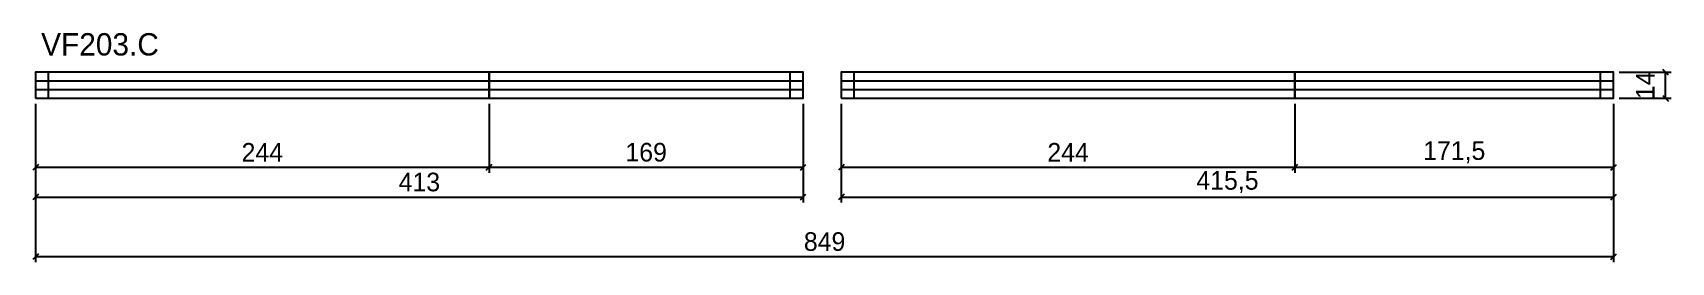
# Model space of a CAD drawing. Extents: x -2 to 880, y -88 to 35.
import ezdxf

# ---------------------------------------------------------------- set-up
doc = ezdxf.new("R2010")
doc.units = 0
for name, color, linetype in [('COTA', 241, 'Continuous'), ('NOMENCLATURA', 7, 'Continuous'), ('Painéis', 200, 'Continuous'), ('SARR_2.2x7', 40, 'Continuous')]:
    doc.layers.add(name, color=color, linetype=linetype)
doc.dimstyles.new('PAINEL', dxfattribs={"dimtxt": 10, "dimasz": 3, "dimexe": 3, "dimexo": 3, "dimgap": 3, "dimtad": 1, "dimblk": 'OBLIQUE', "dimblk1": 'OBLIQUE', "dimcen": 2.5, "dimclrd": 4, "dimclre": 4, "dimclrt": 240, "dimazin": 3, "dimtfac": 1, "dimtmove": 0, "dimatfit": 3})

# ---------------------------------------------------------------- blocks, each defined once
blk = doc.blocks.new('_OBLIQUE')
at = {"color": 0, "linetype": 'BYBLOCK'}
blk.add_line((-0.5, -0.5), (0.5, 0.5), dxfattribs=at)

msp = doc.modelspace()

# ---------------------------------------------------------------- linework, layer by layer
at = {"layer": 'Painéis'}
for p, q in [((0, 9.333), (244, 9.333)), ((244, 0), (244, 14)), ((244, 9.333), (413, 9.333)), ((433.5, 9.333), (677.5, 9.333)), ((677.5, 0), (677.5, 14)), ((677.5, 9.333), (849, 9.333)), ((0, 4.667), (244, 4.667)), ((244, 4.667), (413, 4.667)), ((433.5, 4.667), (677.5, 4.667)), ((677.5, 4.667), (849, 4.667))]:
    msp.add_line(p, q, dxfattribs=at)
for points in [[(0, 0), (244, 0), (244, 14), (0, 14)], [(244, 0), (413, 0), (413, 14), (244, 14)], [(433.5, 0), (677.5, 0), (677.5, 14), (433.5, 14)], [(677.5, 0), (849, 0), (849, 14), (677.5, 14)]]:
    msp.add_lwpolyline(points, close=True, dxfattribs=at)
at = {"layer": 'SARR_2.2x7'}
for p, q in [((7, 0), (7, 14)), ((406, 0), (406, 14)), ((440.5, 0), (440.5, 14)), ((842, 0), (842, 14))]:
    msp.add_line(p, q, dxfattribs=at)

# ---------------------------------------------------------------- texts
at = {"layer": 'NOMENCLATURA'}
msp.add_text('VF203.C', height=12, dxfattribs=at).set_placement((3, 23))

# ---------------------------------------------------------------- dimensions: what is measured, and where the dimension line sits
at = {"layer": 'COTA'}
msp.add_linear_dim(base=(877, 0), p1=(849, 0), p2=(849, 14), angle=90, dimstyle='PAINEL', dxfattribs=at).render()
for base, p1, p2 in [((0, -37), (0, 0), (244, 0)), ((0, -53), (0, 0), (413, 0)), ((0, -85), (0, 0), (849, 0)), ((244, -37), (244, 0), (413, 0)), ((433.5, -37), (433.5, 0), (677.5, 0)), ((433.5, -53), (433.5, 0), (849, 0)), ((677.5, -37), (677.5, 0), (849, 0))]:
    msp.add_linear_dim(base=base, p1=p1, p2=p2, dimstyle='PAINEL', dxfattribs=at).render()

doc.saveas('drawing.dxf')
